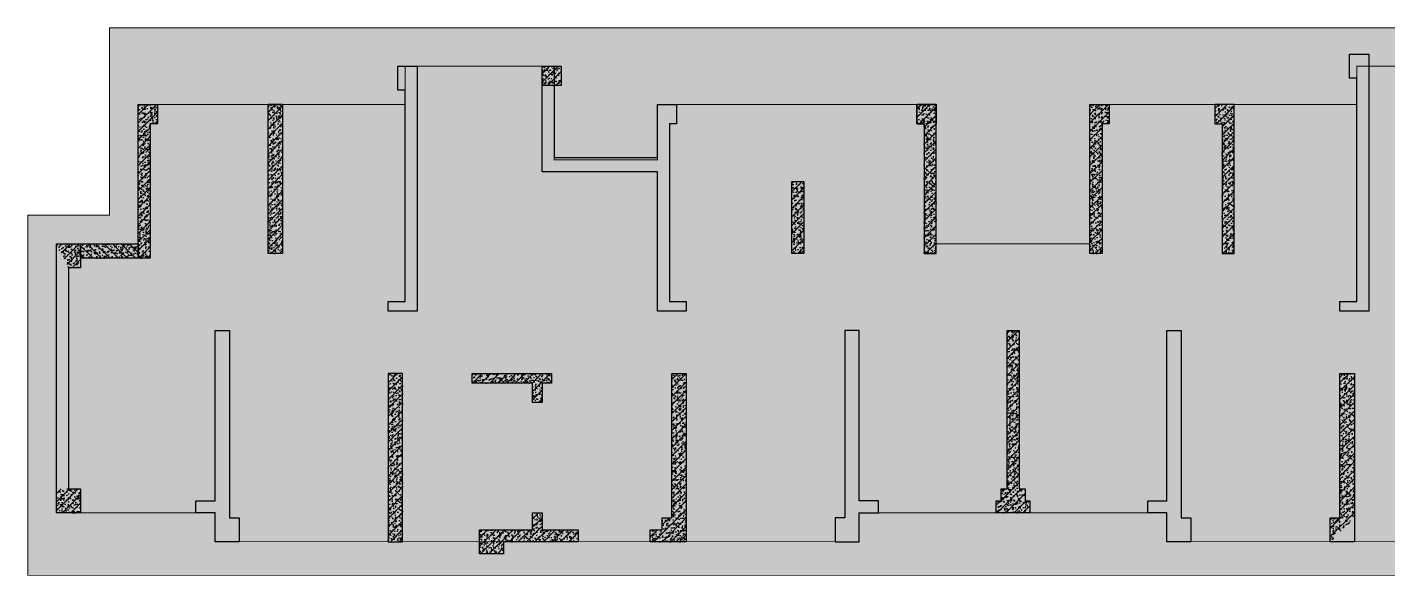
# Model space of a CAD drawing. Extents: x 923964 to 1204934, y 804567 to 1705037.
# Drawn here: x 1142914 to 1171219, y 1117717 to 1129137 of the extents above; entities that cross this region are included whole.
import ezdxf

# ---------------------------------------------------------------- set-up
doc = ezdxf.new("R2010")
doc.units = 0
doc.header["$LTSCALE"] = 500
doc.linetypes.add('DASH', pattern=[0.35, 0.25, -0.1])
for name, color, linetype in [('S_PLAN_HACH', 9, 'CONTINUOUS'), ('S_WALL', 2, 'CONTINUOUS'), ('S_WALL_HACH', 30, 'CONTINUOUS'), ('S_WALL_OTHE_HACH', 33, 'CONTINUOUS'), ('主楼填充', 7, 'CONTINUOUS')]:
    doc.layers.add(name, color=color, linetype=linetype)
pattern_1 = [(45, (0, 0), (-44.1941738, 44.1941738), []), (50, (0, 0), (179.315046, -15.688034), [18.75, -206.25]), (355, (0, 0), (-34.687833, 188.048033), [15, -165]), (100.4514, (14.94, -1.3), (144.627345, 172.359886), [15.935047, -175.285528]), (46.1842, (0, 50), (266.810262, -41.379754), [28.125, -309.375]), (96.6356, (22.23, 46.55), (233.665676, 243.529468), [23.90257, -262.92825]), (351.1842, (0, 50), (233.665486, 243.52965), [22.5, -247.5]), (21, (25, 37.5), (149.226763, -100.654723), [18.75, -206.25]), (326, (25, 37.5), (60.828833, 181.287511), [15, -165]), (71.4514, (37.44, 29.11), (210.055657, 80.632624), [15.935047, -175.285528]), (37.5, (0, 0), (3.0399638, 83.2234635), [0, -163, 0, -167.5, 0, -165.625]), (7.5, (0, 0), (65.7673844, 98.602928), [0, -95.5, 0, -159.25, 0, -63.125]), (327.5, (-55.75, 0), (133.455609, -5.638718), [0, -62.5, 0, -195, 0, -258.75]), (317.5, (-80.75, 0), (145.796542, 25.026246), [0, -81.25, 0, -129.5, 0, -183.75])]
pattern_2 = [(45, (796520.09, 934180.19), (-88.388348, 88.388348), []), (50, (796520.09, 934180.19), (179.315046, -15.688034), [18.75, -206.25]), (355, (796520.09, 934180.19), (-34.68783, 188.04803), [15, -165]), (100.4514, (796535.03, 934178.88), (144.627345, 172.359886), [15.93505, -175.28553]), (46.1842, (796520.1, 934230.19), (266.81026, -41.37975), [28.125, -309.375]), (96.6356, (796542.32, 934226.74), (233.66568, 243.52947), [23.90257, -262.92825]), (351.1842, (796520.1, 934230.2), (233.66549, 243.52965), [22.5, -247.5]), (21, (796545.09, 934217.69), (149.226763, -100.654723), [18.75, -206.25]), (326, (796545.09, 934217.69), (60.82883, 181.28751), [15, -165]), (71.4514, (796557.52, 934209.3), (210.05566, 80.632624), [15.93505, -175.28553]), (37.5, (796520.09, 934180.19), (3.039964, 83.223463), [1.25, -163, 1.25, -167.5, 1.25, -165.625]), (7.5, (796520.09, 934180.19), (65.767384, 98.602928), [1.25, -95.5, 1.25, -159.25, 1.25, -63.125]), (327.5, (796464.34, 934180.19), (133.455609, -5.638718), [1.25, -62.5, 1.25, -195, 1.25, -258.75]), (317.5, (796439.34, 934180.19), (145.796542, 25.026246), [1.25, -81.25, 1.25, -129.5, 1.25, -183.75])]

msp = doc.modelspace()

# ---------------------------------------------------------------- hatches: boundary and pattern name
at = {"layer": 'S_PLAN_HACH'}
h = msp.add_hatch(dxfattribs=at)
h.set_pattern_fill('CROSS', color=4, scale=50, style=0)
h.paths.add_polyline_path([(1142924, 1117727), (1204724, 1117727), (1204724, 1125277), (1202324, 1125277), (1202324, 1129127), (1144624, 1129127), (1144624, 1125227), (1142924, 1125227)])
at = {"layer": 'S_WALL_HACH'}
h = msp.add_hatch(color=256, dxfattribs=at)
h.dxf.hatch_style = 1
h.paths.add_polyline_path([(1170224, 1123227), (1170224, 1123427), (1170574, 1123427), (1170574, 1128077), (1170424, 1128077), (1170424, 1128577), (1170824, 1128577), (1170824, 1123227)])
h = msp.add_hatch(color=256, dxfattribs=at)
h.dxf.hatch_style = 1
h.paths.add_polyline_path([(1150424, 1123227), (1150424, 1123427), (1150774, 1123427), (1150774, 1127827), (1150624, 1127827), (1150624, 1128327), (1151024, 1128327), (1151024, 1123227)])
h = msp.add_hatch(color=256, dxfattribs=at)
h.dxf.hatch_style = 1
h.paths.add_polyline_path([(1153624, 1128327), (1153874, 1128327), (1153874, 1126427), (1156024, 1126427), (1156024, 1127527), (1156424, 1127527), (1156424, 1127127), (1156274, 1127127), (1156274, 1123427), (1156624, 1123427), (1156624, 1123227), (1156024, 1123227), (1156024, 1126127), (1153624, 1126127)])
h = msp.add_hatch(color=256, dxfattribs=at)
h.dxf.hatch_style = 1
h.paths.add_polyline_path([(1154024, 1127927), (1153624, 1127927), (1153624, 1128327), (1154024, 1128327)])
h = msp.add_hatch(color=256, dxfattribs=at)
h.dxf.hatch_style = 1
h.paths.add_polyline_path([(1145224, 1127527), (1145624, 1127527), (1145624, 1127127), (1145474, 1127127), (1145474, 1124327), (1145224, 1124327)])
h = msp.add_hatch(color=256, dxfattribs=at)
h.dxf.hatch_style = 1
h.paths.add_polyline_path([(1145224, 1127527), (1145624, 1127527), (1145624, 1127127), (1145474, 1127127), (1145474, 1124327), (1145224, 1124327)])
msp.add_hatch(color=256, dxfattribs=at).paths.add_polyline_path([(1147974, 1127527), (1148224, 1127527), (1147924, 1127527)], flags=0)
h = msp.add_hatch(color=256, dxfattribs=at)
h.dxf.hatch_style = 1
h.paths.add_polyline_path([(1147974, 1127527), (1148224, 1127527), (1147924, 1127527)])
h = msp.add_hatch(color=256, dxfattribs=at)
h.dxf.hatch_style = 1
h.paths.add_polyline_path([(1147974, 1127527), (1148224, 1127527), (1147924, 1127527)])
h = msp.add_hatch(color=256, dxfattribs=at)
h.dxf.hatch_style = 1
h.paths.add_polyline_path([(1147924, 1127527), (1148224, 1127527), (1148224, 1124427), (1147924, 1124427)])
h = msp.add_hatch(color=256, dxfattribs=at)
h.dxf.hatch_style = 1
h.paths.add_polyline_path([(1161824, 1127527), (1161424, 1127527), (1161424, 1127127), (1161574, 1127127), (1161574, 1124427), (1161824, 1124427)])
h = msp.add_hatch(color=256, dxfattribs=at)
h.dxf.hatch_style = 1
h.paths.add_polyline_path([(1165424, 1127527), (1165424, 1127127), (1165274, 1127127), (1165274, 1124427), (1165024, 1124427), (1165024, 1127527), (1165424, 1127527)])
h = msp.add_hatch(color=256, dxfattribs=at)
h.dxf.hatch_style = 1
h.paths.add_polyline_path([(1167624, 1127527), (1167624, 1127127), (1167774, 1127127), (1167774, 1124427), (1168024, 1124427), (1168024, 1127527), (1167624, 1127527)])
h = msp.add_hatch(color=256, dxfattribs=at)
h.dxf.hatch_style = 1
h.paths.add_polyline_path([(1158824, 1125927), (1159074, 1125927), (1159074, 1124427), (1158824, 1124427)])
h = msp.add_hatch(color=256, dxfattribs=at)
h.dxf.hatch_style = 1
h.paths.add_polyline_path([(1143524, 1119027), (1143524, 1124127), (1143524, 1124127), (1143524, 1124627), (1144024, 1124627), (1144024, 1124127), (1143774, 1124127), (1143774, 1119527), (1144024, 1119527), (1144024, 1119027)])
h = msp.add_hatch(color=256, dxfattribs=at)
h.dxf.hatch_style = 1
h.paths.add_polyline_path([(1144024, 1124327), (1144024, 1124627), (1145224, 1124627), (1145224, 1124327)])
h = msp.add_hatch(color=256, dxfattribs=at)
h.dxf.hatch_style = 1
h.paths.add_polyline_path([(1146424, 1119277), (1146824, 1119277), (1146824, 1122827), (1147124, 1122827), (1147124, 1118927), (1147324, 1118927), (1147324, 1118427), (1146824, 1118427), (1146824, 1119027), (1146424, 1119027)])
h = msp.add_hatch(color=256, dxfattribs=at)
h.dxf.hatch_style = 1
h.paths.add_polyline_path([(1160624, 1119277), (1160224, 1119277), (1160224, 1122827), (1159924, 1122827), (1159924, 1118927), (1159724, 1118927), (1159724, 1118427), (1160224, 1118427), (1160224, 1119027), (1160624, 1119027)])
h = msp.add_hatch(color=256, dxfattribs=at)
h.dxf.hatch_style = 1
h.paths.add_polyline_path([(1163074, 1119277), (1163174, 1119277), (1163174, 1119527), (1163299, 1119527), (1163299, 1122827), (1163549, 1122827), (1163549, 1119527), (1163674, 1119527), (1163674, 1119277), (1163774, 1119277), (1163774, 1119027), (1163074, 1119027)])
h = msp.add_hatch(color=256, dxfattribs=at)
h.dxf.hatch_style = 1
h.paths.add_polyline_path([(1166224, 1119277), (1166624, 1119277), (1166624, 1122827), (1166924, 1122827), (1166924, 1118927), (1167124, 1118927), (1167124, 1118427), (1166624, 1118427), (1166624, 1119027), (1166224, 1119027)])
h = msp.add_hatch(color=256, dxfattribs=at)
h.dxf.hatch_style = 1
h.paths.add_polyline_path([(1150424, 1118427), (1150724, 1118427), (1150724, 1118427), (1150724, 1121927), (1150424, 1121927)])
h = msp.add_hatch(color=256, dxfattribs=at)
h.dxf.hatch_style = 1
h.paths.add_polyline_path([(1152174, 1121927), (1153824, 1121927), (1153824, 1121727), (1153624, 1121727), (1153624, 1121327), (1153424, 1121327), (1153424, 1121328), (1153424, 1121728), (1152174, 1121728)])
h = msp.add_hatch(color=256, dxfattribs=at)
h.dxf.hatch_style = 1
h.paths.add_polyline_path([(1156624, 1118427), (1155874, 1118427), (1155874, 1118677), (1156124, 1118677), (1156124, 1118927), (1156324, 1118927), (1156324, 1121927), (1156624, 1121927)])
h = msp.add_hatch(color=256, dxfattribs=at)
h.dxf.hatch_style = 1
h.paths.add_polyline_path([(1170024, 1118427), (1170024, 1118927), (1170224, 1118927), (1170224, 1121927), (1170524, 1121927), (1170524, 1118427)])
h = msp.add_hatch(color=256, dxfattribs=at)
h.dxf.hatch_style = 1
h.paths.add_polyline_path([(1152324, 1118177), (1152324, 1118677), (1153424, 1118677), (1153424, 1119027), (1153624, 1119027), (1153624, 1118677), (1154374, 1118677), (1154374, 1118427), (1152824, 1118427), (1152824, 1118177)])
at = {"layer": 'S_WALL_OTHE_HACH'}
h = msp.add_hatch(dxfattribs=at)
h.set_pattern_fill('钢筋混凝土', color=256, scale=25, pattern_type=2)
h.set_pattern_definition([(45, (816320.09, 934180.19), (-88.388348, 88.388348), []), (50, (816320.09, 934180.19), (179.315046, -15.688034), [18.75, -206.25]), (355, (816320.09, 934180.19), (-34.68783, 188.04803), [15, -165]), (100.4514, (816335.03, 934178.88), (144.627345, 172.359886), [15.93505, -175.28553]), (46.1842, (816320.1, 934230.19), (266.81026, -41.37975), [28.125, -309.375]), (96.6356, (816342.32, 934226.74), (233.66568, 243.52947), [23.90257, -262.92825]), (351.1842, (816320.1, 934230.2), (233.66549, 243.52965), [22.5, -247.5]), (21, (816345.09, 934217.69), (149.226763, -100.65472), [18.75, -206.25]), (326, (816345.09, 934217.69), (60.82883, 181.28751), [15, -165]), (71.4514, (816357.52, 934209.3), (210.05566, 80.632624), [15.93505, -175.28553]), (37.5, (816320.09, 934180.19), (3.039964, 83.223463), [1.25, -163, 1.25, -167.5, 1.25, -165.625]), (7.5, (816320.09, 934180.19), (65.767384, 98.602928), [1.25, -95.5, 1.25, -159.25, 1.25, -63.125]), (327.5, (816264.34, 934180.19), (133.455609, -5.638718), [1.25, -62.5, 1.25, -195, 1.25, -258.75]), (317.5, (816239.34, 934180.19), (145.796542, 25.026246), [1.25, -81.25, 1.25, -129.5, 1.25, -183.75])])
h.paths.add_polyline_path([(1170224, 1123227), (1170224, 1123427), (1170574, 1123427), (1170574, 1128077), (1170424, 1128077), (1170424, 1128577), (1170824, 1128577), (1170824, 1123227)])
h = msp.add_hatch(dxfattribs=at)
h.set_pattern_fill('钢筋混凝土', color=256, scale=25, pattern_type=2)
h.set_pattern_definition(pattern_2)
h.paths.add_polyline_path([(1150424, 1123227), (1150424, 1123427), (1150774, 1123427), (1150774, 1127827), (1150624, 1127827), (1150624, 1128327), (1151024, 1128327), (1151024, 1123227)])
h = msp.add_hatch(dxfattribs=at)
h.set_pattern_fill('钢筋混凝土', color=256, scale=25, pattern_type=2)
h.set_pattern_definition(pattern_2)
h.paths.add_polyline_path([(1153624, 1128327), (1153874, 1128327), (1153874, 1126427), (1156024, 1126427), (1156024, 1127527), (1156424, 1127527), (1156424, 1127127), (1156274, 1127127), (1156274, 1123427), (1156624, 1123427), (1156624, 1123227), (1156024, 1123227), (1156024, 1126127), (1153624, 1126127)])
h = msp.add_hatch(dxfattribs=at)
h.set_pattern_fill('钢筋混凝土', color=256, scale=25, pattern_type=2)
h.set_pattern_definition([(45, (-2e-10, 0.83), (-88.388348, 88.388348), []), (50, (-2e-10, 0.83), (179.315046, -15.688034), [18.75, -206.25]), (355, (-2e-10, 0.83), (-34.687833, 188.048033), [15, -165]), (100.4514, (14.94, -0.47), (144.627345, 172.359886), [15.935047, -175.285528]), (46.1842, (-2e-10, 50.83), (266.810262, -41.379754), [28.125, -309.375]), (96.6356, (22.23, 47.38), (233.665676, 243.529468), [23.90257, -262.92825]), (351.1842, (-2e-10, 50.83), (233.665486, 243.52965), [22.5, -247.5]), (21, (25, 38.33), (149.226763, -100.654723), [18.75, -206.25]), (326, (25, 38.33), (60.828833, 181.287511), [15, -165]), (71.4514, (37.44, 29.94), (210.055657, 80.632624), [15.935047, -175.285528]), (37.5, (-2e-10, 0.83), (3.0399638, 83.2234635), [1.25, -163, 1.25, -167.5, 1.25, -165.625]), (7.5, (-2e-10, 0.83), (65.7673844, 98.602928), [1.25, -95.5, 1.25, -159.25, 1.25, -63.125]), (327.5, (-55.75, 0.83), (133.455609, -5.638718), [1.25, -62.5, 1.25, -195, 1.25, -258.75]), (317.5, (-80.75, 0.83), (145.796542, 25.026246), [1.25, -81.25, 1.25, -129.5, 1.25, -183.75])])
h.paths.add_polyline_path([(1154024, 1127927), (1153624, 1127927), (1153624, 1128327), (1154024, 1128327)])
h = msp.add_hatch(dxfattribs=at)
h.set_pattern_fill('钢筋混凝土', color=256, scale=25, pattern_type=2)
h.set_pattern_definition(pattern_2)
h.paths.add_polyline_path([(1145224, 1127527), (1145624, 1127527), (1145624, 1127127), (1145474, 1127127), (1145474, 1124327), (1145224, 1124327)])
h = msp.add_hatch(dxfattribs=at)
h.set_pattern_fill('钢筋混凝土', color=256, scale=25, pattern_type=2)
h.set_pattern_definition(pattern_2)
h.paths.add_polyline_path([(1145224, 1127527), (1145624, 1127527), (1145624, 1127127), (1145474, 1127127), (1145474, 1124327), (1145224, 1124327)])
h = msp.add_hatch(dxfattribs=at)
h.set_pattern_fill('钢筋混凝土', color=256, scale=25)
h.set_pattern_definition(pattern_1)
h.paths.add_polyline_path([(1147974, 1127527), (1148224, 1127527), (1147924, 1127527)])
h = msp.add_hatch(dxfattribs=at)
h.set_pattern_fill('钢筋混凝土', color=256, scale=25)
h.set_pattern_definition(pattern_1)
h.paths.add_polyline_path([(1147974, 1127527), (1148224, 1127527), (1147924, 1127527)])
h = msp.add_hatch(dxfattribs=at)
h.set_pattern_fill('ARMORED', color=256, scale=20)
h.set_pattern_definition([(50, (796520.09, 884180.19), (143.452037, -12.550427), [15, -165]), (355, (796520.09, 884180.19), (-27.750267, 150.438427), [12, -132]), (100.4514, (796532.04, 884179.14), (115.701876, 137.88791), [12.74804, -140.22842]), (46.1842, (796520.09, 884220.19), (213.44821, -33.1038), [22.5, -247.5]), (96.6356, (796537.88, 884217.43), (186.93254, 194.82357), [19.12206, -210.3426]), (351.1842, (796520.1, 884220.19), (186.93239, 194.82372), [18, -198]), (21, (796540.09, 884210.19), (119.38141, -80.523778), [15, -165]), (326, (796540.09, 884210.19), (48.663066, 145.03001), [12, -132]), (71.4514, (796550.04, 884203.48), (168.044526, 64.5061), [12.74804, -140.22842]), (37.5, (796520.09, 884180.187), (2.431971, 66.578771), [0, -130.4, 0, -134, 0, -132.5]), (7.5, (796520.09, 884180.19), (52.613907, 78.882342), [0, -76.4, 0, -127.4, 0, -50.5]), (327.5, (796475.49, 884180.187), (106.764487, -4.5109743), [0, -50, 0, -156, 0, -207]), (317.5, (796455.49, 884180.19), (116.637234, 20.020996), [0, -65, 0, -103.6, 0, -147]), (45, (796520.09, 884180.19), (-70.710678, 70.710678), [])])
h.paths.add_polyline_path([(1147974, 1127527), (1148224, 1127527), (1147924, 1127527)])
h = msp.add_hatch(dxfattribs=at)
h.set_pattern_fill('钢筋混凝土', color=256, scale=25, pattern_type=2)
h.set_pattern_definition(pattern_2)
h.paths.add_polyline_path([(1147924, 1127527), (1148224, 1127527), (1148224, 1124427), (1147924, 1124427)])
h = msp.add_hatch(dxfattribs=at)
h.set_pattern_fill('钢筋混凝土', color=256, scale=25, pattern_type=2)
h.set_pattern_definition(pattern_2)
h.paths.add_polyline_path([(1147974, 1127527), (1148224, 1127527), (1147924, 1127527)])
h = msp.add_hatch(dxfattribs=at)
h.set_pattern_fill('钢筋混凝土', color=256, scale=25, pattern_type=2)
h.set_pattern_definition(pattern_2)
h.paths.add_polyline_path([(1161824, 1127527), (1161424, 1127527), (1161424, 1127127), (1161574, 1127127), (1161574, 1124427), (1161824, 1124427)])
h = msp.add_hatch(dxfattribs=at)
h.set_pattern_fill('钢筋混凝土', color=256, scale=25, pattern_type=2)
h.set_pattern_definition(pattern_2)
edge = h.paths.add_edge_path()
edge.add_line((1161574, 1127127), (1161424, 1127127))
edge.add_line((1161424, 1127127), (1161424, 1127527))
edge.add_line((1161424, 1127527), (1161824, 1127527))
edge.add_line((1161824, 1127527), (1161824, 1127127))
h = msp.add_hatch(dxfattribs=at)
h.set_pattern_fill('钢筋混凝土', color=256, scale=25, pattern_type=2)
h.set_pattern_definition(pattern_2)
edge = h.paths.add_edge_path()
edge.add_line((1165024, 1127527), (1165024, 1127527))
edge.add_line((1165024, 1127527), (1165024, 1127527))
edge.add_line((1165024, 1127527), (1165424, 1127527))
edge.add_line((1165424, 1127527), (1165424, 1127127))
edge.add_line((1165424, 1127127), (1165274, 1127127))
edge.add_line((1165274, 1127127), (1165274, 1124427))
edge.add_line((1165274, 1124427), (1165024, 1124427))
edge.add_line((1165024, 1124427), (1165024, 1127527))
edge.add_line((1165024, 1127527), (1165424, 1127527))
edge.add_line((1165424, 1127527), (1165424, 1127527))
h = msp.add_hatch(dxfattribs=at)
h.set_pattern_fill('钢筋混凝土', color=256, scale=25, pattern_type=2)
h.set_pattern_definition(pattern_2)
edge = h.paths.add_edge_path()
edge.add_line((1168024, 1127527), (1168024, 1127527))
edge.add_line((1168024, 1127527), (1168024, 1127527))
edge.add_line((1168024, 1127527), (1167624, 1127527))
edge.add_line((1167624, 1127527), (1167624, 1127127))
edge.add_line((1167624, 1127127), (1167774, 1127127))
edge.add_line((1167774, 1127127), (1167774, 1124427))
edge.add_line((1167774, 1124427), (1168024, 1124427))
edge.add_line((1168024, 1124427), (1168024, 1127527))
edge.add_line((1168024, 1127527), (1167624, 1127527))
edge.add_line((1167624, 1127527), (1167624, 1127527))
h = msp.add_hatch(dxfattribs=at)
h.set_pattern_fill('钢筋混凝土', color=256, scale=25, pattern_type=2)
h.set_pattern_definition(pattern_2)
h.paths.add_polyline_path([(1158824, 1125927), (1159074, 1125927), (1159074, 1124427), (1158824, 1124427)])
h = msp.add_hatch(dxfattribs=at)
h.set_pattern_fill('钢筋混凝土', color=256, scale=25, pattern_type=2)
h.set_pattern_definition([(45, (796520.09, 934130.19), (-88.388348, 88.388348), []), (50, (796520.09, 934130.19), (179.315046, -15.688034), [18.75, -206.25]), (355, (796520.09, 934130.19), (-34.68783, 188.04803), [15, -165]), (100.4514, (796535.03, 934128.88), (144.627345, 172.359886), [15.93505, -175.28553]), (46.1842, (796520.1, 934180.19), (266.81026, -41.37975), [28.125, -309.375]), (96.6356, (796542.32, 934176.74), (233.66568, 243.52947), [23.90257, -262.92825]), (351.1842, (796520.1, 934180.2), (233.66549, 243.52965), [22.5, -247.5]), (21, (796545.09, 934167.69), (149.226763, -100.65472), [18.75, -206.25]), (326, (796545.09, 934167.69), (60.82883, 181.28751), [15, -165]), (71.4514, (796557.52, 934159.3), (210.05566, 80.632624), [15.93505, -175.28553]), (37.5, (796520.09, 934130.19), (3.039964, 83.223463), [1.25, -163, 1.25, -167.5, 1.25, -165.625]), (7.5, (796520.09, 934130.19), (65.767384, 98.602928), [1.25, -95.5, 1.25, -159.25, 1.25, -63.125]), (327.5, (796464.34, 934130.19), (133.455609, -5.638718), [1.25, -62.5, 1.25, -195, 1.25, -258.75]), (317.5, (796439.34, 934130.19), (145.796542, 25.026246), [1.25, -81.25, 1.25, -129.5, 1.25, -183.75])])
edge = h.paths.add_edge_path()
edge.add_line((1143524, 1124627), (1144024, 1124627))
edge.add_line((1144024, 1124627), (1144024, 1124127))
edge.add_line((1144024, 1124127), (1143774, 1124127))
h = msp.add_hatch(dxfattribs=at)
h.set_pattern_fill('钢筋混凝土', color=256, scale=25, pattern_type=2)
h.set_pattern_definition(pattern_2)
h.paths.add_polyline_path([(1143524, 1119027), (1143524, 1124127), (1143524, 1124127), (1143524, 1124627), (1144024, 1124627), (1144024, 1124127), (1143774, 1124127), (1143774, 1119527), (1144024, 1119527), (1144024, 1119027)])
h = msp.add_hatch(dxfattribs=at)
h.set_pattern_fill('钢筋混凝土', color=256, scale=25, angle=90, pattern_type=2)
h.set_pattern_definition([(135, (1335771.31, 762073.33), (-88.388348, -88.388348), []), (140, (1335771.31, 762073.33), (15.688034, 179.315046), [18.75, -206.25]), (85, (1335771.31, 762073.33), (-188.04803, -34.68783), [15, -165]), (190.4514, (1335772.62, 762088.27), (-172.359886, 144.627345), [15.93505, -175.28553]), (136.1842, (1335721.3, 762073.33), (41.37975, 266.81026), [28.125, -309.375]), (186.6356, (1335724.76, 762095.57), (-243.52947, 233.66568), [23.90257, -262.92825]), (81.1842, (1335721.3, 762073.33), (-243.52965, 233.66549), [22.5, -247.5]), (111, (1335733.81, 762098.33), (100.654723, 149.226763), [18.75, -206.25]), (56, (1335733.81, 762098.33), (-181.28751, 60.82883), [15, -165]), (161.4514, (1335742.2, 762110.77), (-80.632624, 210.05566), [15.93505, -175.28553]), (127.5, (1335771.31, 762073.33), (-83.223463, 3.039964), [1.25, -163, 1.25, -167.5, 1.25, -165.625]), (97.5, (1335771.31, 762073.33), (-98.602928, 65.767384), [1.25, -95.5, 1.25, -159.25, 1.25, -63.125]), (57.5, (1335771.31, 762017.58), (5.638718, 133.455609), [1.25, -62.5, 1.25, -195, 1.25, -258.75]), (47.5, (1335771.31, 761992.58), (-25.026246, 145.796542), [1.25, -81.25, 1.25, -129.5, 1.25, -183.75])])
h.paths.add_polyline_path([(1144024, 1124327), (1144024, 1124627), (1145224, 1124627), (1145224, 1124327)])
h = msp.add_hatch(dxfattribs=at)
h.set_pattern_fill('钢筋混凝土', color=256, scale=25, pattern_type=2)
h.set_pattern_definition(pattern_2)
h.paths.add_polyline_path([(1146424, 1119277), (1146824, 1119277), (1146824, 1122827), (1147124, 1122827), (1147124, 1118927), (1147324, 1118927), (1147324, 1118427), (1146824, 1118427), (1146824, 1119027), (1146424, 1119027)])
h = msp.add_hatch(dxfattribs=at)
h.set_pattern_fill('钢筋混凝土', color=256, scale=25, pattern_type=2)
h.set_pattern_definition(pattern_2)
h.paths.add_polyline_path([(1160624, 1119277), (1160224, 1119277), (1160224, 1122827), (1159924, 1122827), (1159924, 1118927), (1159724, 1118927), (1159724, 1118427), (1160224, 1118427), (1160224, 1119027), (1160624, 1119027)])
h = msp.add_hatch(dxfattribs=at)
h.set_pattern_fill('钢筋混凝土', color=256, scale=25, pattern_type=2)
h.set_pattern_definition(pattern_2)
h.paths.add_polyline_path([(1163074, 1119277), (1163174, 1119277), (1163174, 1119527), (1163299, 1119527), (1163299, 1122827), (1163549, 1122827), (1163549, 1119527), (1163674, 1119527), (1163674, 1119277), (1163774, 1119277), (1163774, 1119027), (1163074, 1119027)])
h = msp.add_hatch(dxfattribs=at)
h.set_pattern_fill('钢筋混凝土', color=256, scale=25, pattern_type=2)
h.set_pattern_definition(pattern_2)
h.paths.add_polyline_path([(1166224, 1119277), (1166624, 1119277), (1166624, 1122827), (1166924, 1122827), (1166924, 1118927), (1167124, 1118927), (1167124, 1118427), (1166624, 1118427), (1166624, 1119027), (1166224, 1119027)])
h = msp.add_hatch(dxfattribs=at)
h.set_pattern_fill('钢筋混凝土', color=256, scale=25, pattern_type=2)
h.set_pattern_definition(pattern_2)
h.paths.add_polyline_path([(1150424, 1118427), (1150724, 1118427), (1150724, 1118427), (1150724, 1121927), (1150424, 1121927)])
h = msp.add_hatch(dxfattribs=at)
h.set_pattern_fill('钢筋混凝土', color=256, scale=25, pattern_type=2)
h.set_pattern_definition(pattern_2)
h.paths.add_polyline_path([(1152174, 1121927), (1153824, 1121927), (1153824, 1121727), (1153624, 1121727), (1153624, 1121327), (1153424, 1121327), (1153424, 1121328), (1153424, 1121728), (1152174, 1121728)])
h = msp.add_hatch(dxfattribs=at)
h.set_pattern_fill('钢筋混凝土', color=256, scale=25, pattern_type=2)
h.set_pattern_definition(pattern_2)
h.paths.add_polyline_path([(1156624, 1118427), (1155874, 1118427), (1155874, 1118677), (1156124, 1118677), (1156124, 1118927), (1156324, 1118927), (1156324, 1121927), (1156624, 1121927)])
h = msp.add_hatch(dxfattribs=at)
h.set_pattern_fill('钢筋混凝土', color=256, scale=25, pattern_type=2)
h.set_pattern_definition(pattern_2)
edge = h.paths.add_edge_path()
edge.add_line((1170524, 1118927), (1170524, 1118927))
edge.add_line((1170524, 1118927), (1170524, 1118427))
edge.add_line((1170524, 1118427), (1170024, 1118427))
edge.add_line((1170024, 1118427), (1170024, 1118927))
edge.add_line((1170024, 1118927), (1170224, 1118927))
edge.add_line((1170224, 1118927), (1170224, 1121927))
edge.add_line((1170224, 1121927), (1170524, 1121927))
edge.add_line((1170524, 1121927), (1170524, 1118427))
edge.add_line((1170524, 1118427), (1170024, 1118427))
h = msp.add_hatch(dxfattribs=at)
h.set_pattern_fill('钢筋混凝土', color=256, scale=25, pattern_type=2)
h.set_pattern_definition(pattern_2)
edge = h.paths.add_edge_path()
edge.add_line((1143774, 1119527), (1144024, 1119527))
edge.add_line((1144024, 1119527), (1144024, 1119027))
edge.add_line((1144024, 1119027), (1143524, 1119027))
edge.add_line((1143524, 1119027), (1143524, 1119527))
h = msp.add_hatch(dxfattribs=at)
h.set_pattern_fill('钢筋混凝土', color=256, scale=25, pattern_type=2)
h.set_pattern_definition(pattern_2)
h.paths.add_polyline_path([(1152324, 1118177), (1152324, 1118677), (1153424, 1118677), (1153424, 1119027), (1153624, 1119027), (1153624, 1118677), (1154374, 1118677), (1154374, 1118427), (1152824, 1118427), (1152824, 1118177)])
h = msp.add_hatch(dxfattribs=at)
h.set_pattern_fill('钢筋混凝土', color=256, scale=25, pattern_type=2)
h.set_pattern_definition(pattern_2)
edge = h.paths.add_edge_path()
edge.add_line((1156624, 1118927), (1156624, 1118427))
edge.add_line((1156624, 1118427), (1156124, 1118427))
at = {"layer": '主楼填充'}
h = msp.add_hatch(dxfattribs=at)
h.set_pattern_fill('GRASS', color=1, scale=20)
h.set_pattern_definition([(90, (0, 260000), (-359.21, 359.21), [95.25, -623.17]), (45, (0, 260000), (-359.21024, 359.21024), [95.25, -412.75]), (135, (0, 260000), (-359.21024, -359.21024), [95.25, -412.75])])
h.paths.add_polyline_path([(1143524, 1119028), (1143524, 1124628), (1145224, 1124628), (1145224, 1127528), (1150774, 1127528), (1150774, 1128328), (1153874, 1128328), (1153874, 1126377), (1156024, 1126377), (1156024, 1127528), (1161824, 1127528), (1161824, 1124628), (1165024, 1124628), (1165024, 1127528), (1170574, 1127528), (1170574, 1128328), (1173674, 1128328), (1173674, 1126377), (1175824, 1126377), (1175824, 1127528), (1181624, 1127528), (1181624, 1124628), (1185124, 1124628), (1185124, 1127528), (1190674, 1127528), (1190674, 1128328), (1193774, 1128328), (1193774, 1126377), (1195924, 1126377), (1195924, 1127528), (1201724, 1127528), (1201724, 1124677), (1203424, 1124677), (1203424, 1119028), (1200124, 1119028), (1200124, 1118436), (1186724, 1118428), (1186724, 1119028), (1180024, 1119028), (1180024, 1118428), (1166624, 1118428), (1166624, 1119028), (1160224, 1119028), (1160224, 1118428), (1146824, 1118428), (1146824, 1119028)])

# ---------------------------------------------------------------- linework, layer by layer
at = {"layer": 'S_PLAN_HACH', "color": 4, "linetype": 'DASH', "const_width": 20, "elevation": 0}
msp.add_lwpolyline([(1142924, 1117727), (1204724, 1117727), (1204724, 1125277), (1202324, 1125277), (1202324, 1129127), (1144624, 1129127), (1144624, 1125227), (1142924, 1125227)], close=True, dxfattribs=at)
at = {"layer": 'S_WALL'}
for points in [[(1170224, 1123227), (1170224, 1123427), (1170574, 1123427), (1170574, 1128077), (1170424, 1128077), (1170424, 1128577), (1170824, 1128577), (1170824, 1123227)], [(1150424, 1123227), (1150424, 1123427), (1150774, 1123427), (1150774, 1127827), (1150624, 1127827), (1150624, 1128327), (1151024, 1128327), (1151024, 1123227)], [(1154024, 1127927), (1153624, 1127927), (1153624, 1128327), (1154024, 1128327)], [(1153624, 1128327), (1153874, 1128327), (1153874, 1126427), (1156024, 1126427), (1156024, 1127527), (1156424, 1127527), (1156424, 1127127), (1156274, 1127127), (1156274, 1123427), (1156624, 1123427), (1156624, 1123227), (1156024, 1123227), (1156024, 1126127), (1153624, 1126127)], [(1163074, 1119277), (1163174, 1119277), (1163174, 1119527), (1163299, 1119527), (1163299, 1122827), (1163549, 1122827), (1163549, 1119527), (1163674, 1119527), (1163674, 1119277), (1163774, 1119277), (1163774, 1119027), (1163074, 1119027)]]:
    msp.add_lwpolyline(points, close=True, dxfattribs=at)
for points in [[(1145224, 1127527), (1145624, 1127527), (1145624, 1127127), (1145474, 1127127), (1145474, 1124327), (1145224, 1124327), (1145224, 1127527)], [(1161824, 1127527), (1161424, 1127527), (1161424, 1127127), (1161574, 1127127), (1161574, 1124427), (1161824, 1124427), (1161824, 1127527)], [(1150424, 1118427), (1150724, 1118427), (1150724, 1118427), (1150724, 1118427), (1150724, 1121927), (1150424, 1121927), (1150424, 1118427)], [(1156624, 1118427), (1155874, 1118427), (1155874, 1118677), (1156124, 1118677), (1156124, 1118927), (1156324, 1118927), (1156324, 1121927), (1156624, 1121927), (1156624, 1118427)], [(1170524, 1118927), (1170524, 1118927), (1170524, 1118427), (1170024, 1118427), (1170024, 1118927), (1170224, 1118927), (1170224, 1121927), (1170524, 1121927), (1170524, 1118427), (1170524, 1118427), (1170024, 1118427)], [(1156624, 1118927), (1156624, 1118427), (1156124, 1118427)]]:
    msp.add_lwpolyline(points, dxfattribs=at)
at = {"layer": 'S_WALL', "elevation": 0}
for points in [[(1147924, 1127527), (1148224, 1127527), (1148224, 1124427), (1147924, 1124427)], [(1158824, 1125927), (1159074, 1125927), (1159074, 1124427), (1158824, 1124427)], [(1143524, 1119027), (1143524, 1124127), (1143524, 1124127), (1143524, 1124627), (1144024, 1124627), (1144024, 1124127), (1143774, 1124127), (1143774, 1119527), (1144024, 1119527), (1144024, 1119027)], [(1144024, 1124627), (1145224, 1124627), (1145224, 1124327), (1144024, 1124327)], [(1144024, 1124327), (1144024, 1124627), (1145224, 1124627), (1145224, 1124327)], [(1152174, 1121927), (1153824, 1121927), (1153824, 1121727), (1153624, 1121727), (1153624, 1121327), (1153424, 1121327), (1153424, 1121328), (1153424, 1121728), (1152174, 1121728)]]:
    msp.add_lwpolyline(points, close=True, dxfattribs=at)
for points in [[(1147974, 1127527), (1148224, 1127527), (1148224, 1127527), (1147924, 1127527), (1147924, 1127527), (1147974, 1127527), (1147974, 1127527)], [(1161574, 1127127), (1161424, 1127127), (1161424, 1127527), (1161824, 1127527), (1161824, 1127127)], [(1165024, 1127527), (1165024, 1127527), (1165024, 1127527), (1165424, 1127527), (1165424, 1127127), (1165274, 1127127), (1165274, 1124427), (1165024, 1124427), (1165024, 1127527), (1165424, 1127527), (1165424, 1127527)], [(1168024, 1127527), (1168024, 1127527), (1168024, 1127527), (1167624, 1127527), (1167624, 1127127), (1167774, 1127127), (1167774, 1124427), (1168024, 1124427), (1168024, 1127527), (1167624, 1127527), (1167624, 1127527)], [(1143524, 1124627), (1144024, 1124627), (1144024, 1124127), (1143774, 1124127)], [(1143524, 1124127), (1143524, 1124127), (1143524, 1124627)], [(1146424, 1119277), (1146824, 1119277), (1146824, 1122827), (1147124, 1122827), (1147124, 1118927), (1147324, 1118927), (1147324, 1118427), (1146824, 1118427), (1146824, 1119027), (1146424, 1119027), (1146424, 1119277)], [(1160624, 1119277), (1160224, 1119277), (1160224, 1122827), (1159924, 1122827), (1159924, 1118927), (1159724, 1118927), (1159724, 1118427), (1160224, 1118427), (1160224, 1119027), (1160624, 1119027), (1160624, 1119277)], [(1166224, 1119277), (1166624, 1119277), (1166624, 1122827), (1166924, 1122827), (1166924, 1118927), (1167124, 1118927), (1167124, 1118427), (1166624, 1118427), (1166624, 1119027), (1166224, 1119027), (1166224, 1119277)], [(1143774, 1119527), (1144024, 1119527), (1144024, 1119027), (1143524, 1119027), (1143524, 1119527)], [(1146824, 1118427), (1146824, 1118927)], [(1152324, 1118177), (1152324, 1118677), (1153424, 1118677), (1153424, 1119027), (1153624, 1119027), (1153624, 1118677), (1154374, 1118677), (1154374, 1118427), (1152824, 1118427), (1152824, 1118177), (1152324, 1118177)]]:
    msp.add_lwpolyline(points, dxfattribs=at)
at = {"layer": '主楼填充', "color": 1, "const_width": 20, "elevation": 0}
for points in [[(1143524, 1119028), (1143524, 1124628), (1145224, 1124628), (1145224, 1127528), (1150774, 1127528), (1150774, 1128328), (1153874, 1128328), (1153874, 1126377), (1156024, 1126377), (1156024, 1127528), (1161824, 1127528), (1161824, 1124628), (1165024, 1124628), (1165024, 1127528), (1170574, 1127528), (1170574, 1128328), (1173674, 1128328)], [(1180024, 1118428), (1166624, 1118428), (1166624, 1119028), (1160224, 1119028), (1160224, 1118428), (1146824, 1118428), (1146824, 1119028), (1143524, 1119028)]]:
    msp.add_lwpolyline(points, dxfattribs=at)

doc.saveas('drawing.dxf')
